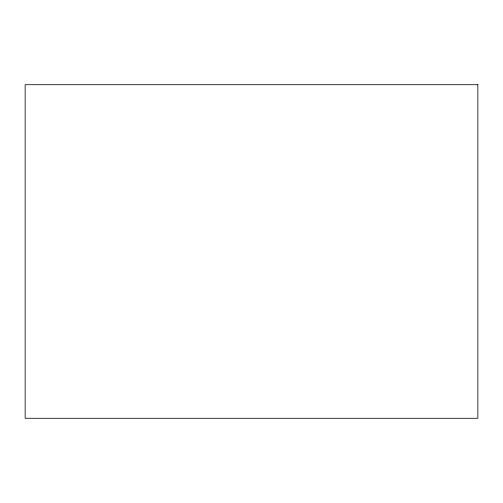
<?xml version="1.0" encoding="UTF-8"?>
<svg xmlns="http://www.w3.org/2000/svg" width="503" height="503" viewBox="0 0 503 503"><rect width="100%" height="100%" fill="white"/><g stroke="black" fill="none" stroke-linecap="round" stroke-linejoin="round"><path stroke-width="0.75" d="M477.85 84.718L25.15 84.718L25.15 418.282L477.85 418.282L477.85 84.718"/></g></svg>
